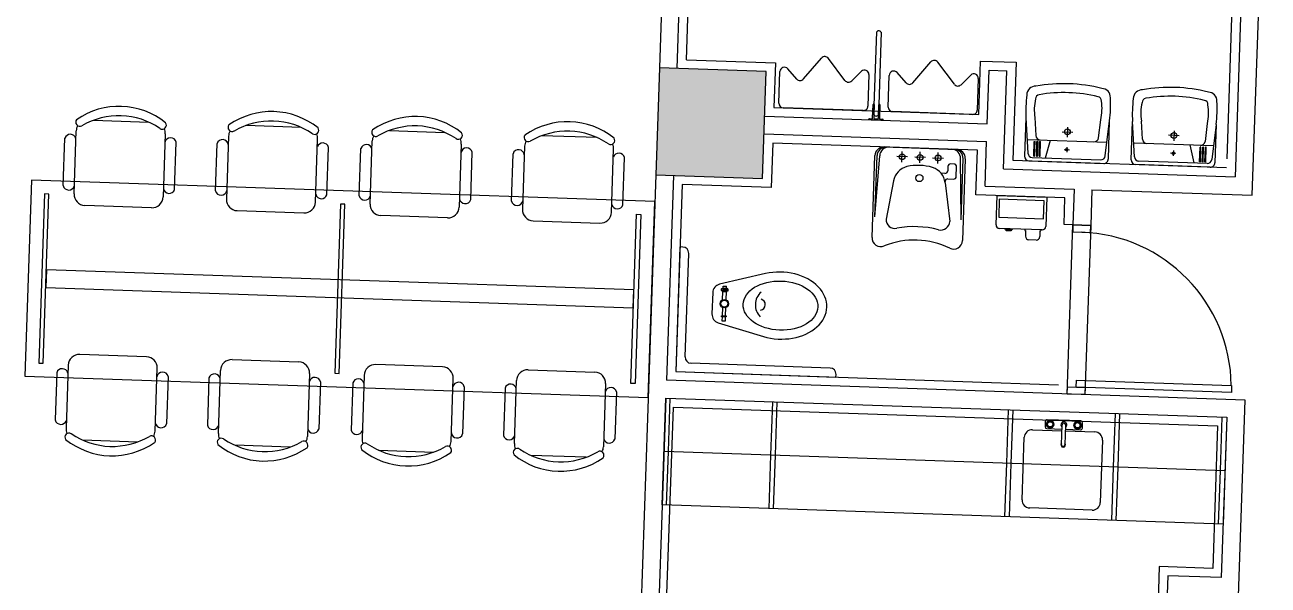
# Model space of a CAD drawing. Extents: x -28 to 149, y -33 to 76.
# Drawn here: x 84.07 to 91.05, y 20.45 to 23.6 of the extents above; entities that cross this region are included whole.
import ezdxf

# ---------------------------------------------------------------- set-up
doc = ezdxf.new("R2010")
doc.units = 0
doc.layers.add('arq-proyección edificios anexos', color=250, linetype='Continuous')

# ---------------------------------------------------------------- blocks, each defined once
blk = doc.blocks.new('Torre Sur')
blk.add_hatch(color=256).paths.add_polyline_path([(13.1508, 24.5631), (12.5512, 24.5837), (12.5306, 23.984), (13.1302, 23.9634)])
for p, q in [((12.7365, 29.9805), (12.5512, 24.5837)), ((12.6511, 24.5803), (12.7421, 27.2287)), ((12.7028, 24.6285), (12.7903, 27.177)), ((15.8786, 23.8691), (15.9679, 26.4675)), ((15.8142, 26.3619), (15.7356, 24.0741)), ((15.8645, 26.371), (15.7821, 23.9724)), ((13.7553, 24.3203), (13.7713, 24.7857)), ((13.7713, 24.7857), (13.7726, 24.7857)), ((13.7726, 24.7857), (13.7726, 24.7859)), ((13.7963, 24.7848), (13.7803, 24.3194)), ((13.795, 24.7849), (13.7963, 24.7848)), ((13.3598, 24.5215), (13.461, 24.6387)), ((13.5929, 24.5135), (13.4999, 24.6374)), ((12.5512, 24.5837), (12.5306, 23.984)), ((13.1508, 24.5631), (12.5512, 24.5837)), ((12.7028, 24.6285), (13.2025, 24.6113)), ((13.1302, 23.9634), (13.1508, 24.5631)), ((13.2025, 24.6113), (13.1939, 24.3615)), ((13.2217, 24.3856), (13.2278, 24.5633)), ((13.322, 24.5213), (13.2715, 24.5789)), ((13.6305, 24.5107), (13.6849, 24.5647)), ((13.9735, 24.5001), (14.0748, 24.6174)), ((14.2067, 24.4921), (14.1137, 24.616)), ((14.3433, 24.322), (14.3536, 24.6218)), ((14.3536, 24.6218), (14.5534, 24.615)), ((14.3915, 24.2703), (14.4018, 24.5702)), ((14.4018, 24.5702), (14.5018, 24.5667)), ((14.4829, 24.017), (14.5018, 24.5667)), ((14.5534, 24.615), (14.5346, 24.0653)), ((13.7275, 24.5461), (13.7214, 24.3684)), ((13.8354, 24.3642), (13.8415, 24.5419)), ((13.9358, 24.5), (13.8853, 24.5575)), ((14.2443, 24.4894), (14.2986, 24.5433)), ((14.3412, 24.5247), (14.3351, 24.3471)), ((13.1939, 24.3615), (14.3433, 24.322)), ((13.6955, 24.3443), (13.2458, 24.3597)), ((13.7481, 24.3028), (13.7507, 24.3782)), ((13.7532, 24.3805), (13.7543, 24.3805)), ((13.7565, 24.3787), (13.7545, 24.3203)), ((13.7805, 24.3017), (13.7831, 24.3771)), ((13.7855, 24.3794), (13.7866, 24.3794)), ((13.7889, 24.3769), (13.7864, 24.3015)), ((9.3751, 24.2899), (9.685, 24.2793)), ((13.1423, 24.3132), (14.3915, 24.2703)), ((13.7257, 24.2932), (13.7258, 24.2946)), ((13.808, 24.2904), (13.7257, 24.2932)), ((13.7304, 24.2989), (13.7435, 24.2985)), ((13.7546, 24.3203), (13.754, 24.3026)), ((13.7545, 24.3203), (13.7546, 24.3203)), ((13.7566, 24.3202), (13.7553, 24.3203)), ((13.7583, 24.298), (13.7759, 24.2974)), ((13.7803, 24.3194), (13.779, 24.3195)), ((13.7907, 24.2969), (13.8038, 24.2964)), ((13.8081, 24.2918), (13.808, 24.2904)), ((14.3093, 24.3229), (13.8595, 24.3384)), ((14.6087, 24.3029), (14.6013, 24.088)), ((14.6087, 24.3029), (14.6013, 24.088)), ((14.6087, 24.3029), (14.6198, 24.1051)), ((14.6087, 24.3029), (14.6198, 24.1051)), ((14.6586, 24.3057), (14.6643, 24.2037)), ((14.6586, 24.3057), (14.6643, 24.2037)), ((15.016, 24.1916), (15.0288, 24.293)), ((15.016, 24.1916), (15.0288, 24.293)), ((15.0537, 24.0902), (15.0784, 24.2868)), ((15.0537, 24.0902), (15.0784, 24.2868)), ((15.071, 24.0719), (15.0784, 24.2868)), ((15.071, 24.0719), (15.0784, 24.2868)), ((15.2622, 24.1831), (15.2565, 24.2852)), ((15.2622, 24.1831), (15.2565, 24.2852)), ((9.2659, 23.8768), (9.2781, 24.2307)), ((10.5402, 24.2499), (10.2303, 24.2606)), ((11.0367, 24.2329), (11.3465, 24.2222)), ((14.8111, 24.2259), (14.8711, 24.2238)), ((14.8111, 24.2259), (14.8711, 24.2238)), ((14.842, 24.2516), (14.8401, 24.1949)), ((14.842, 24.2516), (14.8401, 24.1949)), ((15.1992, 24.0675), (15.2065, 24.2824)), ((15.1992, 24.0675), (15.2065, 24.2824)), ((15.2177, 24.0846), (15.2065, 24.2824)), ((15.2177, 24.0846), (15.2065, 24.2824)), ((15.4399, 24.2311), (15.438, 24.1744)), ((15.4399, 24.2311), (15.438, 24.1744)), ((15.6266, 24.2725), (15.6139, 24.1711)), ((15.6266, 24.2725), (15.6139, 24.1711)), ((15.6763, 24.2662), (15.6516, 24.0697)), ((15.6763, 24.2662), (15.6516, 24.0697)), ((15.6763, 24.2662), (15.6689, 24.0514)), ((15.6763, 24.2662), (15.6689, 24.0514)), ((9.205, 23.9232), (9.2141, 24.1886)), ((9.7778, 24.2136), (9.7656, 23.8596)), ((9.8305, 23.9017), (9.8396, 24.1672)), ((10.0593, 23.8938), (10.0684, 24.1593)), ((10.1332, 24.2014), (10.1211, 23.8474)), ((10.6208, 23.8302), (10.633, 24.1842)), ((10.9274, 23.8197), (10.9396, 24.1737)), ((11.4393, 24.1565), (11.4271, 23.8026)), ((11.7948, 24.1443), (11.7826, 23.7903)), ((12.2017, 24.1929), (11.8919, 24.2035)), ((13.1388, 24.2133), (14.3881, 24.1704)), ((13.1871, 24.1616), (13.1785, 23.9118)), ((14.3364, 24.1221), (13.1871, 24.1616)), ((14.3795, 23.9205), (14.3881, 24.1704)), ((14.6154, 24.1826), (15.0634, 24.1672)), ((14.6154, 24.1826), (15.0634, 24.1672)), ((14.6525, 24.0888), (14.6553, 24.1712)), ((14.6525, 24.0888), (14.6553, 24.1712)), ((14.6553, 24.1712), (14.6603, 24.171)), ((14.6553, 24.1712), (14.6603, 24.171)), ((14.6575, 24.0886), (14.6603, 24.171)), ((14.6575, 24.0886), (14.6603, 24.171)), ((14.6675, 24.0883), (14.6703, 24.1707)), ((14.6675, 24.0883), (14.6703, 24.1707)), ((14.6703, 24.1707), (14.6753, 24.1705)), ((14.6703, 24.1707), (14.6753, 24.1705)), ((14.6725, 24.0881), (14.6753, 24.1705)), ((14.6725, 24.0881), (14.6753, 24.1705)), ((14.6825, 24.0877), (14.6853, 24.1702)), ((14.6825, 24.0877), (14.6853, 24.1702)), ((14.6853, 24.1702), (14.6903, 24.17)), ((14.6853, 24.1702), (14.6903, 24.17)), ((14.6875, 24.0876), (14.6903, 24.17)), ((14.6875, 24.0876), (14.6903, 24.17)), ((14.7178, 24.079), (14.747, 24.1781)), ((14.7178, 24.079), (14.747, 24.1781)), ((15.6612, 24.1467), (15.2133, 24.1621)), ((15.6612, 24.1467), (15.2133, 24.1621)), ((15.469, 24.2033), (15.409, 24.2054)), ((15.469, 24.2033), (15.409, 24.2054)), ((15.5521, 24.0504), (15.5297, 24.1512)), ((15.5521, 24.0504), (15.5297, 24.1512)), ((10.6848, 23.8723), (10.6939, 24.1378)), ((10.8665, 23.8661), (10.8756, 24.1316)), ((11.492, 23.8446), (11.5011, 24.1101)), ((11.7208, 23.8368), (11.7299, 24.1022)), ((12.2823, 23.7732), (12.2945, 24.1271)), ((12.3463, 23.8153), (12.3554, 24.0808)), ((13.7448, 23.6326), (13.7606, 24.0919)), ((13.7612, 23.7488), (13.773, 24.0915)), ((13.7612, 23.7488), (13.7876, 24.091)), ((13.8123, 24.1401), (14.2201, 24.1261)), ((13.944, 24.0841), (13.8833, 24.0862)), ((13.9126, 24.0548), (13.9147, 24.1155)), ((14.0448, 24.0807), (13.9841, 24.0828)), ((14.0134, 24.0514), (14.0155, 24.1121)), ((14.0848, 24.0793), (14.1455, 24.0772)), ((14.1141, 24.0479), (14.1162, 24.1086)), ((14.2442, 23.7322), (14.2413, 24.0754)), ((14.2442, 23.7322), (14.2559, 24.0749)), ((14.3278, 23.8723), (14.3364, 24.1221)), ((14.6439, 24.0816), (15.028, 24.0684)), ((14.6439, 24.0816), (15.028, 24.0684)), ((14.6525, 24.0888), (14.6575, 24.0886)), ((14.6525, 24.0888), (14.6575, 24.0886)), ((14.6675, 24.0883), (14.6725, 24.0881)), ((14.6675, 24.0883), (14.6725, 24.0881)), ((14.6825, 24.0877), (14.6875, 24.0876)), ((14.6825, 24.0877), (14.6875, 24.0876)), ((14.8227, 24.1254), (14.8527, 24.1244)), ((14.8227, 24.1254), (14.8527, 24.1244)), ((14.8382, 24.1399), (14.8372, 24.111)), ((14.8382, 24.1399), (14.8372, 24.111)), ((15.4506, 24.1039), (15.4206, 24.1049)), ((15.4506, 24.1039), (15.4206, 24.1049)), ((15.4361, 24.1194), (15.4351, 24.0905)), ((15.4361, 24.1194), (15.4351, 24.0905)), ((15.5829, 24.0568), (15.5857, 24.1393)), ((15.5829, 24.0568), (15.5857, 24.1393)), ((15.5907, 24.1391), (15.5857, 24.1393)), ((15.5907, 24.1391), (15.5857, 24.1393)), ((15.5879, 24.0566), (15.5907, 24.1391)), ((15.5879, 24.0566), (15.5907, 24.1391)), ((15.5979, 24.0563), (15.6007, 24.1388)), ((15.5979, 24.0563), (15.6007, 24.1388)), ((15.6057, 24.1386), (15.6007, 24.1388)), ((15.6057, 24.1386), (15.6007, 24.1388)), ((15.6029, 24.0561), (15.6057, 24.1386)), ((15.6029, 24.0561), (15.6057, 24.1386)), ((15.6128, 24.0558), (15.6157, 24.1382)), ((15.6128, 24.0558), (15.6157, 24.1382)), ((15.6207, 24.1381), (15.6157, 24.1382)), ((15.6207, 24.1381), (15.6157, 24.1382)), ((15.6178, 24.0556), (15.6207, 24.1381)), ((15.6178, 24.0556), (15.6207, 24.1381)), ((14.1702, 24.0304), (14.1694, 24.0061)), ((14.205, 24.0442), (14.1857, 24.0449)), ((14.2176, 23.9743), (14.2195, 24.0287)), ((14.2683, 24.0744), (14.2525, 23.6152)), ((14.4829, 24.017), (15.7821, 23.9724)), ((14.5346, 24.0653), (15.7339, 24.0241)), ((14.6254, 24.0622), (15.0452, 24.0478)), ((14.6254, 24.0622), (15.0452, 24.0478)), ((15.643, 24.0272), (15.2233, 24.0416)), ((15.643, 24.0272), (15.2233, 24.0416)), ((15.6259, 24.0478), (15.2418, 24.061)), ((15.6259, 24.0478), (15.2418, 24.061)), ((15.5879, 24.0566), (15.5829, 24.0568)), ((15.5879, 24.0566), (15.5829, 24.0568)), ((15.6029, 24.0561), (15.5979, 24.0563)), ((15.6029, 24.0561), (15.5979, 24.0563)), ((15.6178, 24.0556), (15.6128, 24.0558)), ((15.6178, 24.0556), (15.6128, 24.0558)), ((9.0275, 23.9543), (8.9898, 22.8549)), ((12.5255, 23.8341), (9.0275, 23.9543)), ((12.5306, 23.984), (12.3453, 18.5872)), ((12.5306, 23.984), (13.1302, 23.9634)), ((12.6305, 23.9806), (12.5911, 22.8313)), ((13.8649, 23.9497), (13.8238, 23.7344)), ((14.1539, 23.9916), (14.1326, 23.9924)), ((14.1545, 23.9397), (14.1547, 23.9464)), ((14.1545, 23.9397), (14.1808, 23.7221)), ((14.1702, 23.9609), (14.2021, 23.9598)), ((9.0999, 23.8767), (9.0673, 22.9273)), ((9.0923, 22.9264), (9.1249, 23.8759)), ((9.1249, 23.8759), (9.0999, 23.8767)), ((12.6788, 23.9289), (12.6428, 22.8795)), ((13.1785, 23.9118), (12.6788, 23.9289)), ((14.8275, 23.8551), (14.3278, 23.8723)), ((14.3795, 23.9205), (14.8792, 23.9034)), ((14.4405, 23.704), (14.4462, 23.8682)), ((14.4462, 23.8682), (14.726, 23.8586)), ((14.8792, 23.9034), (14.8724, 23.7035)), ((14.9792, 23.8999), (14.9723, 23.7001)), ((14.9792, 23.8999), (15.8786, 23.8691)), ((9.701, 23.7993), (9.3262, 23.8122)), ((10.7614, 23.8197), (10.7288, 22.8702)), ((10.7538, 22.8694), (10.7864, 23.8188)), ((10.7864, 23.8188), (10.7614, 23.8197)), ((12.4877, 22.7348), (12.5255, 23.8341)), ((14.459, 23.8464), (14.4556, 23.7454)), ((14.7101, 23.8377), (14.459, 23.8464)), ((14.7067, 23.7368), (14.7101, 23.8377)), ((14.726, 23.8586), (14.7204, 23.6944)), ((14.8224, 23.7052), (14.8275, 23.8551)), ((10.1814, 23.7828), (10.5562, 23.7699)), ((11.3625, 23.7422), (10.9877, 23.7551)), ((11.8429, 23.7257), (12.2177, 23.7129)), ((12.3903, 22.8132), (12.4229, 23.7626)), ((12.4479, 23.7617), (12.4153, 22.8123)), ((12.4229, 23.7626), (12.4479, 23.7617)), ((14.4556, 23.7454), (14.7067, 23.7368)), ((14.6997, 23.6751), (14.4598, 23.6833)), ((14.4915, 23.6822), (14.4914, 23.679)), ((14.4942, 23.676), (14.4914, 23.679)), ((14.5286, 23.6749), (14.4942, 23.676)), ((14.4973, 23.6698), (14.4975, 23.6759)), ((14.5252, 23.6689), (14.4973, 23.6698)), ((14.5255, 23.675), (14.5252, 23.6689)), ((14.5286, 23.6749), (14.5315, 23.6776)), ((14.5316, 23.6809), (14.5315, 23.6776)), ((14.6017, 23.6785), (14.6014, 23.6723)), ((14.6014, 23.6723), (14.6069, 23.6721)), ((14.6069, 23.6721), (14.6058, 23.6396)), ((14.6869, 23.6694), (14.6858, 23.6369)), ((14.6869, 23.6694), (14.6917, 23.6692)), ((14.6919, 23.6754), (14.6917, 23.6692)), ((14.8724, 23.7035), (14.8224, 23.7052)), ((14.8397, 22.7541), (14.8724, 23.7035)), ((14.8724, 23.7035), (14.871, 23.6635)), ((14.871, 23.6635), (14.9709, 23.6601)), ((14.8724, 23.7035), (14.9723, 23.7001)), ((14.8724, 23.7035), (14.9723, 23.7001)), ((14.9723, 23.7001), (14.8724, 23.7035)), ((14.9723, 23.7001), (14.9397, 22.7506)), ((14.9709, 23.6601), (14.9723, 23.7001)), ((14.6651, 23.6176), (14.6251, 23.619)), ((12.6668, 23.5791), (12.6428, 22.8795)), ((12.6826, 23.5786), (12.6668, 23.5791)), ((12.6956, 22.962), (12.7156, 23.5432)), ((9.1103, 23.4511), (9.1069, 23.3512)), ((12.4083, 23.3379), (9.1103, 23.4511)), ((13.147, 23.4294), (12.8892, 23.3701)), ((9.1069, 23.3512), (12.4049, 23.2379)), ((12.4049, 23.2379), (12.4083, 23.3379)), ((12.8504, 23.3231), (12.8463, 23.2037)), ((12.8985, 23.3433), (12.8982, 23.3351)), ((12.8982, 23.3351), (12.9378, 23.3337)), ((12.938, 23.3419), (12.8985, 23.3433)), ((12.9048, 23.3349), (12.9046, 23.3294)), ((12.9046, 23.3294), (12.931, 23.3285)), ((12.9312, 23.334), (12.9048, 23.3349)), ((12.9051, 23.3431), (12.9053, 23.3485)), ((12.9315, 23.3422), (12.9051, 23.3431)), ((12.9053, 23.3485), (12.9316, 23.3476)), ((12.9062, 23.2831), (12.9078, 23.3293)), ((12.908, 23.3348), (12.9083, 23.343)), ((12.9085, 23.3484), (12.9088, 23.359)), ((12.9088, 23.359), (12.9288, 23.3583)), ((12.9262, 23.2824), (12.9278, 23.3286)), ((12.928, 23.3341), (12.9283, 23.3423)), ((12.9285, 23.3477), (12.9288, 23.3583)), ((12.931, 23.3285), (12.9312, 23.334)), ((12.9316, 23.3476), (12.9315, 23.3422)), ((12.9378, 23.3337), (12.938, 23.3419)), ((12.9047, 23.2394), (12.9031, 23.1928)), ((12.9231, 23.1921), (12.9247, 23.2387)), ((12.8997, 23.1874), (12.8999, 23.1929)), ((12.9261, 23.1865), (12.8997, 23.1874)), ((12.8999, 23.1929), (12.9263, 23.192)), ((12.9029, 23.1873), (12.9022, 23.1646)), ((12.9221, 23.1639), (12.9229, 23.1866)), ((12.9263, 23.192), (12.9261, 23.1865)), ((12.8817, 23.1542), (13.1349, 23.0771)), ((12.9022, 23.1646), (12.9221, 23.1639)), ((9.6723, 22.9633), (9.2975, 22.9762)), ((9.0673, 22.9273), (9.0923, 22.9264)), ((9.2329, 22.9158), (9.2207, 22.5619)), ((9.7204, 22.5447), (9.7326, 22.8987)), ((10.1527, 22.9468), (10.5275, 22.9339)), ((11.3338, 22.9062), (10.959, 22.9191)), ((11.8142, 22.8897), (12.189, 22.8769)), ((13.5098, 22.8998), (12.7286, 22.9266)), ((8.9898, 22.8549), (12.4877, 22.7348)), ((9.1689, 22.8737), (9.1598, 22.6083)), ((9.7944, 22.8523), (9.7853, 22.5868)), ((10.0232, 22.8444), (10.0141, 22.5789)), ((10.0759, 22.5325), (10.0881, 22.8865)), ((10.5878, 22.8693), (10.5756, 22.5154)), ((10.6487, 22.8229), (10.6396, 22.5575)), ((10.7288, 22.8702), (10.7538, 22.8694)), ((10.8944, 22.8588), (10.8823, 22.5048)), ((11.382, 22.4877), (11.3941, 22.8416)), ((11.7375, 22.4755), (11.7496, 22.8294)), ((15.8392, 22.7197), (12.5911, 22.8313)), ((12.6428, 22.8795), (13.5422, 22.8486)), ((12.6428, 22.8795), (14.7915, 22.8057)), ((13.5422, 22.8486), (13.5428, 22.8644)), ((14.8911, 22.7923), (14.8925, 22.8324)), ((14.8925, 22.8324), (15.7628, 22.8025)), ((10.8304, 22.8167), (10.8213, 22.5512)), ((11.4559, 22.7952), (11.4468, 22.5297)), ((11.6848, 22.7873), (11.6756, 22.5219)), ((12.2493, 22.8123), (12.2372, 22.4583)), ((12.3103, 22.7659), (12.3011, 22.5004)), ((12.4153, 22.8123), (12.3903, 22.8132)), ((14.8397, 22.7541), (14.8411, 22.794)), ((14.9397, 22.7506), (14.8397, 22.7541)), ((14.9397, 22.7506), (14.8397, 22.7541)), ((14.8411, 22.794), (14.9411, 22.7906)), ((15.7614, 22.7624), (14.8911, 22.7923)), ((14.9411, 22.7906), (14.9397, 22.7506)), ((15.7628, 22.8025), (15.7614, 22.7624)), ((12.5876, 22.7313), (12.483, 19.6831)), ((12.5283, 19.7316), (12.6296, 22.6799)), ((12.567, 22.1317), (12.5876, 22.7313)), ((12.5876, 22.7313), (15.7358, 22.6232)), ((12.5876, 22.7313), (15.7358, 22.6232)), ((12.6023, 22.4307), (12.6126, 22.7305)), ((12.6296, 22.6799), (15.6841, 22.575)), ((13.177, 22.4109), (13.1873, 22.7107)), ((13.202, 22.4101), (13.2123, 22.7099)), ((15.8014, 21.6204), (15.8392, 22.7197)), ((14.5012, 22.3654), (14.5115, 22.6653)), ((14.5262, 22.3646), (14.5365, 22.6644)), ((14.9172, 22.6027), (14.7271, 22.6092)), ((15.1009, 22.3449), (15.1111, 22.6447)), ((15.1258, 22.344), (15.1361, 22.6438)), ((15.7005, 22.3243), (15.7108, 22.6241)), ((15.7358, 22.6232), (15.7049, 21.7238)), ((15.7358, 22.6232), (15.7152, 22.0236)), ((14.6446, 22.5535), (14.8111, 22.5478)), ((14.717, 22.5998), (14.716, 22.57)), ((14.7254, 22.5598), (14.8114, 22.5569)), ((14.8084, 22.4694), (14.8123, 22.5816)), ((14.8304, 22.581), (14.8265, 22.4687)), ((14.8292, 22.5471), (14.9957, 22.5414)), ((14.8295, 22.5563), (14.9155, 22.5533)), ((14.9256, 22.5628), (14.9266, 22.5926)), ((15.6841, 22.575), (15.6566, 21.7754)), ((9.3135, 22.4962), (9.6234, 22.4855)), ((14.5871, 22.16), (14.5992, 22.5111)), ((15.0381, 22.496), (15.026, 22.1449)), ((10.4786, 22.4562), (10.1687, 22.4668)), ((10.9751, 22.4391), (11.2849, 22.4285)), ((12.1401, 22.3991), (11.8302, 22.4097)), ((15.7255, 22.3234), (12.5773, 22.4315)), ((12.592, 22.1308), (12.6023, 22.4307)), ((13.1667, 22.1111), (13.177, 22.4109)), ((13.1917, 22.1102), (13.202, 22.4101)), ((14.4909, 22.0656), (14.5012, 22.3654)), ((14.5159, 22.0648), (14.5262, 22.3646)), ((15.0906, 22.045), (15.1009, 22.3449)), ((15.1155, 22.0442), (15.1258, 22.344)), ((15.6902, 22.0244), (15.7005, 22.3243)), ((15.7152, 22.0236), (12.567, 22.1317)), ((14.9806, 22.1025), (14.6295, 22.1146)), ((15.3568, 21.7857), (15.3122, 20.4865)), ((15.6566, 21.7754), (15.3568, 21.7857)), ((15.4051, 21.734), (15.3639, 20.5348)), ((15.7049, 21.7238), (15.4051, 21.734))]:
    blk.add_line(p, q)
for centre, radius in [((14.8411, 24.2249), 0.0162), ((14.8411, 24.2249), 0.0162), ((15.439, 24.2043), 0.0162), ((15.439, 24.2043), 0.0162), ((13.9136, 24.0852), 0.0162), ((14.0144, 24.0817), 0.0162), ((14.1152, 24.0783), 0.0162), ((14.8377, 24.1249), 0.00666), ((14.8377, 24.1249), 0.00666), ((15.4356, 24.1044), 0.00666), ((15.4356, 24.1044), 0.00666), ((14.0104, 23.9659), 0.0203), ((12.9155, 23.2609), 0.024), ((12.9155, 23.2609), 0.019), ((14.7443, 22.5839), 0.017), ((14.7443, 22.5839), 0.0148), ((14.8983, 22.5786), 0.017), ((14.8983, 22.5786), 0.0148)]:
    blk.add_circle(centre, radius)
for centre, radius, start, end in [((13.7764, 24.7858), 0.00387, 126.17475, 178.03302), ((13.7834, 24.7738), 0.0177, 55.21948, 121.44222), ((13.7911, 24.7853), 0.00387, 354.26931, 52.37421), ((13.4799, 24.6224), 0.025, 36.88152, 139.18452), ((13.2527, 24.5624), 0.025, 41.26903, 178.03302), ((13.7025, 24.5469), 0.025, 358.03302, 134.79701), ((13.8665, 24.5411), 0.025, 41.26903, 178.03302), ((14.0937, 24.601), 0.025, 36.88152, 139.18452), ((13.3408, 24.5378), 0.025, 221.26903, 319.18452), ((13.6129, 24.5285), 0.025, 216.88152, 314.79701), ((13.9546, 24.5165), 0.025, 221.26903, 319.18452), ((14.3162, 24.5256), 0.025, 358.03302, 134.79701), ((14.8207, 23.6296), 0.8656, 88.03302, 100.37337), ((14.8207, 23.6296), 0.8656, 88.03302, 100.37337), ((14.8207, 23.6296), 0.8656, 75.69267, 88.03302), ((14.8207, 23.6296), 0.8656, 75.69267, 88.03302), ((14.2267, 24.5071), 0.025, 216.88152, 314.79701), ((15.3997, 24.3408), 0.792, 173.32542, 182.74062), ((15.3997, 24.3408), 0.792, 173.32542, 182.74062), ((14.6631, 24.4311), 0.05, 88.03302, 178.03302), ((14.6631, 24.4311), 0.05, 88.03302, 178.03302), ((14.6873, 24.4089), 0.025, 99.70869, 178.03302), ((14.6873, 24.4089), 0.025, 99.70869, 178.03302), ((14.8207, 23.6296), 0.8156, 88.03302, 99.70869), ((14.8207, 23.6296), 0.8156, 88.03302, 99.70869), ((14.8207, 23.6296), 0.8156, 76.35734, 88.03302), ((14.8207, 23.6296), 0.8156, 76.35734, 88.03302), ((15.0329, 24.4184), 0.05, 358.03302, 88.03302), ((15.0329, 24.4184), 0.05, 358.03302, 88.03302), ((15.261, 24.4106), 0.05, 88.03302, 178.03302), ((15.261, 24.4106), 0.05, 88.03302, 178.03302), ((15.4185, 23.6091), 0.8656, 88.03302, 100.37337), ((15.4185, 23.6091), 0.8656, 88.03302, 100.37337), ((15.4185, 23.6091), 0.8156, 88.03302, 99.70869), ((15.4185, 23.6091), 0.8156, 88.03302, 99.70869), ((15.4185, 23.6091), 0.8156, 76.35734, 88.03302), ((15.4185, 23.6091), 0.8156, 76.35734, 88.03302), ((15.4185, 23.6091), 0.8656, 75.69267, 88.03302), ((15.4185, 23.6091), 0.8656, 75.69267, 88.03302), ((15.6307, 24.3979), 0.05, 358.03302, 88.03302), ((15.6307, 24.3979), 0.05, 358.03302, 88.03302), ((9.5186, 23.9515), 0.4167, 51.16312, 124.90292), ((13.2466, 24.3847), 0.025, 178.03302, 268.03302), ((13.6964, 24.3693), 0.025, 268.03302, 358.03302), ((13.7531, 24.3781), 0.00238, 88.03302, 178.03302), ((13.7542, 24.3781), 0.00238, 14.41835, 88.03302), ((13.7854, 24.377), 0.00238, 88.03302, 178.03302), ((13.7866, 24.377), 0.00238, 358.03302, 88.03302), ((13.8604, 24.3634), 0.025, 178.03302, 268.03302), ((14.9348, 24.3478), 0.2794, 167.18188, 188.65816), ((14.9348, 24.3478), 0.2794, 167.18188, 188.65816), ((15.0072, 24.3979), 0.025, 358.03302, 76.35734), ((15.0072, 24.3979), 0.025, 358.03302, 76.35734), ((14.7561, 24.3539), 0.2794, 347.40788, 8.88416), ((14.7561, 24.3539), 0.2794, 347.40788, 8.88416), ((14.2917, 24.3788), 0.792, 353.32542, 2.74062), ((14.2917, 24.3788), 0.792, 353.32542, 2.74062), ((15.9976, 24.3202), 0.792, 173.32542, 182.74062), ((15.9976, 24.3202), 0.792, 173.32542, 182.74062), ((15.5327, 24.3272), 0.2794, 167.18188, 188.65816), ((15.5327, 24.3272), 0.2794, 167.18188, 188.65816), ((15.2852, 24.3884), 0.025, 99.70869, 178.03302), ((15.2852, 24.3884), 0.025, 99.70869, 178.03302), ((15.605, 24.3774), 0.025, 358.03302, 76.35734), ((15.605, 24.3774), 0.025, 358.03302, 76.35734), ((15.354, 24.3334), 0.2794, 347.40788, 8.88416), ((15.354, 24.3334), 0.2794, 347.40788, 8.88416), ((14.8896, 24.3583), 0.792, 353.32542, 2.74062), ((14.8896, 24.3583), 0.792, 353.32542, 2.74062), ((9.298, 24.2789), 0.0229, 141.34295, 300.06043), ((9.5171, 23.9062), 0.4092, 55.60877, 120.45727), ((10.3738, 23.9221), 0.4167, 51.16312, 124.90292), ((10.3722, 23.8768), 0.4092, 55.60877, 120.45727), ((11.1801, 23.8944), 0.4167, 51.16312, 124.90292), ((13.7302, 24.2945), 0.00446, 88.03302, 178.03302), ((13.7437, 24.3029), 0.00446, 268.03302, 358.03302), ((13.7585, 24.3024), 0.00446, 178.03302, 268.03302), ((13.7604, 24.3198), 0.00387, 174.26931, 229.89129), ((13.7682, 24.3313), 0.0177, 234.62382, 300.84656), ((13.776, 24.3018), 0.00446, 268.03302, 358.03302), ((13.7751, 24.3193), 0.00387, 303.69183, 1.79673), ((13.7908, 24.3013), 0.00446, 178.03302, 268.03302), ((13.8036, 24.2919), 0.00446, 358.03302, 88.03302), ((14.3101, 24.3479), 0.025, 268.03302, 358.03302), ((9.3405, 24.2286), 0.0625, 150.44858, 178.03302), ((9.7611, 24.263), 0.0229, 236.00561, 34.72308), ((9.7153, 24.2157), 0.0625, 358.03302, 25.61746), ((10.1532, 24.2496), 0.0229, 141.34295, 300.06043), ((10.1957, 24.1992), 0.0625, 150.44858, 178.03302), ((10.6163, 24.2337), 0.0229, 236.00561, 34.72308), ((10.9596, 24.2219), 0.0229, 141.34295, 300.06043), ((11.1786, 23.8491), 0.4092, 55.60877, 120.45727), ((11.4226, 24.206), 0.0229, 236.00561, 34.72308), ((12.0353, 23.8651), 0.4167, 51.16312, 124.90292), ((12.0338, 23.8197), 0.4092, 55.60877, 120.45727), ((9.245, 24.1785), 0.0326, 14.29322, 161.77281), ((9.808, 24.1591), 0.0326, 14.29322, 168.73839), ((10.0993, 24.1491), 0.0326, 7.32765, 161.77281), ((10.5705, 24.1864), 0.0625, 358.03302, 25.61746), ((10.6624, 24.1298), 0.0326, 14.29322, 161.77281), ((10.9065, 24.1214), 0.0326, 14.29322, 161.77281), ((11.002, 24.1715), 0.0625, 150.44858, 178.03302), ((11.3768, 24.1587), 0.0625, 358.03302, 25.61746), ((11.8148, 24.1925), 0.0229, 141.34295, 300.06043), ((11.8572, 24.1422), 0.0625, 150.44858, 178.03302), ((12.2778, 24.1766), 0.0229, 236.00561, 34.72308), ((12.232, 24.1293), 0.0625, 358.03302, 25.61746), ((14.6893, 24.2051), 0.025, 183.22745, 268.03302), ((14.6893, 24.2051), 0.025, 183.22745, 268.03302), ((14.9912, 24.1947), 0.025, 268.03302, 352.83859), ((14.9912, 24.1947), 0.025, 268.03302, 352.83859), ((15.2872, 24.1845), 0.025, 183.22745, 268.03302), ((15.2872, 24.1845), 0.025, 183.22745, 268.03302), ((15.5891, 24.1742), 0.025, 268.03302, 352.83859), ((15.5891, 24.1742), 0.025, 268.03302, 352.83859), ((11.4696, 24.1021), 0.0326, 14.29322, 168.73839), ((11.7608, 24.0921), 0.0326, 7.32765, 161.77281), ((12.3239, 24.0727), 0.0326, 14.29322, 161.77281), ((13.8106, 24.0902), 0.05, 88.03302, 178.03302), ((13.823, 24.0897), 0.05, 88.03302, 178.03302), ((13.8376, 24.0892), 0.05, 88.03302, 178.03302), ((14.1913, 24.0771), 0.05, 358.03302, 88.03302), ((14.2059, 24.0766), 0.05, 358.03302, 88.03302), ((14.2183, 24.0762), 0.05, 358.03302, 88.03302), ((14.6263, 24.0872), 0.025, 178.03302, 268.03302), ((14.6263, 24.0872), 0.025, 178.03302, 268.03302), ((14.6448, 24.1065), 0.025, 183.22745, 268.03302), ((14.6448, 24.1065), 0.025, 183.22745, 268.03302), ((15.0289, 24.0934), 0.025, 268.03302, 352.83859), ((15.0289, 24.0934), 0.025, 268.03302, 352.83859), ((15.2426, 24.086), 0.025, 183.22745, 268.03302), ((15.2426, 24.086), 0.025, 183.22745, 268.03302), ((13.9634, 23.9324), 0.1, 103.33217, 170.08052), ((14.0035, 23.7634), 0.2737, 72.73387, 103.33217), ((14.0551, 23.9293), 0.1, 5.98552, 72.73387), ((14.1544, 24.0066), 0.015, 268.03302, 358.03302), ((14.1852, 24.0299), 0.015, 88.03302, 178.03302), ((14.2045, 24.0292), 0.015, 358.03302, 88.03302), ((15.046, 24.0728), 0.025, 268.03302, 358.03302), ((15.046, 24.0728), 0.025, 268.03302, 358.03302), ((15.2241, 24.0666), 0.025, 178.03302, 268.03302), ((15.2241, 24.0666), 0.025, 178.03302, 268.03302), ((15.6268, 24.0728), 0.025, 268.03302, 352.83859), ((15.6268, 24.0728), 0.025, 268.03302, 352.83859), ((15.6439, 24.0522), 0.025, 268.03302, 358.03302), ((15.6439, 24.0522), 0.025, 268.03302, 358.03302), ((14.1697, 23.9459), 0.015, 88.03302, 178.03302), ((14.2026, 23.9748), 0.015, 268.03302, 358.03302), ((9.2365, 23.9312), 0.0326, 194.29322, 341.77281), ((9.3284, 23.8746), 0.0625, 178.03302, 268.03302), ((9.7995, 23.9119), 0.0326, 187.32765, 341.77281), ((10.0908, 23.9019), 0.0326, 194.29322, 348.73839), ((10.6539, 23.8825), 0.0326, 194.29322, 341.77281), ((10.898, 23.8741), 0.0326, 194.29322, 341.77281), ((9.7031, 23.8618), 0.0625, 268.03302, 358.03302), ((10.1836, 23.8453), 0.0625, 178.03302, 268.03302), ((10.5583, 23.8324), 0.0625, 268.03302, 358.03302), ((10.9899, 23.8176), 0.0625, 178.03302, 268.03302), ((11.3647, 23.8047), 0.0625, 268.03302, 358.03302), ((11.4611, 23.8548), 0.0326, 187.32765, 341.77281), ((11.7523, 23.8448), 0.0326, 194.29322, 348.73839), ((12.3154, 23.8255), 0.0326, 194.29322, 341.77281), ((11.8451, 23.7882), 0.0625, 178.03302, 268.03302), ((12.2199, 23.7753), 0.0625, 268.03302, 358.03302), ((13.8737, 23.7327), 0.05, 178.03302, 280.97675), ((13.9831, 23.1691), 0.5241, 75.08929, 100.97675), ((14.1308, 23.7239), 0.05, 255.08929, 358.03302), ((14.4605, 23.7033), 0.02, 178.03302, 268.03302), ((14.7004, 23.6951), 0.02, 268.03302, 358.03302), ((14.8911, 22.7923), 0.87, 0.67722, 88.03302), ((13.7948, 23.6309), 0.05, 178.03302, 292.17701), ((13.9831, 23.1691), 0.4487, 63.88903, 112.17701), ((14.2026, 23.6169), 0.05, 243.88903, 358.03302), ((14.6258, 23.6389), 0.02, 178.03302, 268.03302), ((14.6658, 23.6376), 0.02, 268.03302, 358.03302), ((12.6814, 23.5444), 0.0342, 358.03302, 88.03302), ((12.9004, 23.3213), 0.05, 102.95239, 178.03302), ((13.1871, 23.2542), 0.0974, 132.26942, 223.79661), ((13.1146, 23.2553), 0.0312, 279.14907, 76.92901), ((12.8963, 23.202), 0.05, 178.03302, 253.07342), ((9.2954, 22.9137), 0.0625, 88.03302, 178.03302), ((9.6701, 22.9008), 0.0625, 358.03302, 88.03302), ((12.7298, 22.9608), 0.0342, 178.03302, 268.03302), ((9.1998, 22.8636), 0.0326, 14.29322, 161.77281), ((10.1506, 22.8843), 0.0625, 88.03302, 178.03302), ((10.5253, 22.8715), 0.0625, 358.03302, 88.03302), ((10.9569, 22.8566), 0.0625, 88.03302, 178.03302), ((11.3317, 22.8438), 0.0625, 358.03302, 88.03302), ((11.8121, 22.8273), 0.0625, 88.03302, 178.03302), ((13.5086, 22.8656), 0.0342, 358.03302, 88.03302), ((9.7629, 22.8442), 0.0326, 14.29322, 168.73839), ((10.0542, 22.8342), 0.0326, 7.32765, 161.77281), ((10.6172, 22.8149), 0.0326, 14.29322, 161.77281), ((10.8614, 22.8065), 0.0326, 14.29322, 161.77281), ((11.4244, 22.7872), 0.0326, 14.29322, 168.73839), ((12.1869, 22.8144), 0.0625, 358.03302, 88.03302), ((11.7157, 22.7772), 0.0326, 7.32765, 161.77281), ((12.2787, 22.7578), 0.0326, 14.29322, 161.77281), ((14.7268, 22.5994), 0.00981, 88.03302, 178.03302), ((9.1913, 22.6163), 0.0326, 194.29322, 341.77281), ((9.2832, 22.5597), 0.0625, 178.03302, 205.61746), ((9.658, 22.5469), 0.0625, 330.44858, 358.03302), ((9.7544, 22.597), 0.0326, 187.32765, 341.77281), ((10.0457, 22.587), 0.0326, 194.29322, 348.73839), ((10.6087, 22.5676), 0.0326, 194.29322, 341.77281), ((10.8529, 22.5593), 0.0326, 194.29322, 341.77281), ((14.6431, 22.5096), 0.0439, 88.03302, 178.03302), ((14.7258, 22.5696), 0.00981, 178.03302, 268.03302), ((14.7237, 22.5802), 0.000981, 131.74581, 190.19635), ((14.7443, 22.5839), 0.0219, 190.19635, 195.86969), ((14.7443, 22.5839), 0.0219, 160.19635, 165.86969), ((14.724, 22.589), 0.000981, 165.86969, 224.32023), ((14.7196, 22.5848), 0.00512, 311.74581, 44.32023), ((14.7241, 22.5782), 0.000981, 195.86969, 254.32023), ((14.7246, 22.591), 0.000981, 101.74581, 160.19635), ((14.7225, 22.5723), 0.00512, 341.74581, 74.32023), ((14.7233, 22.597), 0.00512, 281.74581, 14.32023), ((14.7283, 22.5704), 0.000981, 161.74581, 220.19635), ((14.7443, 22.5839), 0.0219, 220.19635, 225.86969), ((14.7293, 22.5985), 0.000981, 135.86969, 194.32023), ((14.7443, 22.5839), 0.0219, 130.19635, 135.86969), ((14.7297, 22.5689), 0.000981, 225.86969, 284.32023), ((14.7312, 22.563), 0.00512, 11.74581, 104.32023), ((14.7308, 22.5999), 0.000981, 71.74581, 130.19635), ((14.7327, 22.6057), 0.00512, 251.74581, 344.32023), ((14.7372, 22.5642), 0.000981, 191.74581, 250.19635), ((14.7443, 22.5839), 0.0219, 250.19635, 255.86969), ((14.7386, 22.6041), 0.000981, 105.86969, 164.32023), ((14.7443, 22.5839), 0.0219, 100.19635, 105.86969), ((14.7392, 22.5636), 0.000981, 255.86969, 314.32023), ((14.7434, 22.5592), 0.00512, 41.74581, 134.32023), ((14.7406, 22.6045), 0.000981, 41.74581, 100.19635), ((14.7451, 22.6086), 0.00512, 221.74581, 314.32023), ((14.748, 22.5633), 0.000981, 221.74581, 280.19635), ((14.7443, 22.5839), 0.0219, 280.19635, 285.86969), ((14.7494, 22.6042), 0.000981, 75.86969, 134.32023), ((14.7443, 22.5839), 0.0219, 70.19635, 75.86969), ((14.75, 22.5638), 0.000981, 285.86969, 344.32023), ((14.7559, 22.5621), 0.00512, 71.74581, 164.32023), ((14.7514, 22.6036), 0.000981, 11.74581, 70.19635), ((14.7574, 22.6049), 0.00512, 191.74581, 284.32023), ((14.7578, 22.5679), 0.000981, 251.74581, 310.19635), ((14.7443, 22.5839), 0.0219, 310.19635, 315.86969), ((14.7589, 22.5989), 0.000981, 45.86969, 104.32023), ((14.7443, 22.5839), 0.0219, 40.19635, 45.86969), ((14.7593, 22.5693), 0.000981, 315.86969, 14.32023), ((14.7652, 22.5708), 0.00512, 101.74581, 194.32023), ((14.7603, 22.5974), 0.000981, 341.74581, 40.19635), ((14.7661, 22.5955), 0.00512, 161.74581, 254.32023), ((14.769, 22.5831), 0.00512, 131.74581, 224.32023), ((14.764, 22.5768), 0.000981, 281.74581, 340.19635), ((14.7644, 22.5896), 0.000981, 15.86969, 74.32023), ((14.7443, 22.5839), 0.0219, 340.19635, 345.86969), ((14.7646, 22.5788), 0.000981, 345.86969, 44.32023), ((14.7443, 22.5839), 0.0219, 10.19635, 15.86969), ((14.7649, 22.5876), 0.000981, 311.74581, 10.19635), ((14.8213, 22.5813), 0.0166, 301.13802, 234.92802), ((14.8213, 22.5813), 0.00906, 358.03302, 178.03302), ((14.8777, 22.5749), 0.000981, 131.74581, 190.19635), ((14.8983, 22.5786), 0.0219, 190.19635, 195.86969), ((14.878, 22.5837), 0.000981, 165.86969, 224.32023), ((14.8983, 22.5786), 0.0219, 160.19635, 165.86969), ((14.8736, 22.5795), 0.00512, 311.74581, 44.32023), ((14.8782, 22.5729), 0.000981, 195.86969, 254.32023), ((14.8786, 22.5857), 0.000981, 101.74581, 160.19635), ((14.8765, 22.567), 0.00512, 341.74581, 74.32023), ((14.8774, 22.5917), 0.00512, 281.74581, 14.32023), ((14.8823, 22.5651), 0.000981, 161.74581, 220.19635), ((14.8983, 22.5786), 0.0219, 220.19635, 225.86969), ((14.8833, 22.5932), 0.000981, 135.86969, 194.32023), ((14.8983, 22.5786), 0.0219, 130.19635, 135.86969), ((14.8837, 22.5636), 0.000981, 225.86969, 284.32023), ((14.8852, 22.5577), 0.00512, 11.74581, 104.32023), ((14.8848, 22.5946), 0.000981, 71.74581, 130.19635), ((14.8867, 22.6004), 0.00512, 251.74581, 344.32023), ((14.8912, 22.5589), 0.000981, 191.74581, 250.19635), ((14.8983, 22.5786), 0.0219, 250.19635, 255.86969), ((14.8926, 22.5988), 0.000981, 105.86969, 164.32023), ((14.8983, 22.5786), 0.0219, 100.19635, 105.86969), ((14.8932, 22.5583), 0.000981, 255.86969, 314.32023), ((14.8975, 22.554), 0.00512, 41.74581, 134.32023), ((14.8946, 22.5992), 0.000981, 41.74581, 100.19635), ((14.8992, 22.6033), 0.00512, 221.74581, 314.32023), ((14.902, 22.558), 0.000981, 221.74581, 280.19635), ((14.8983, 22.5786), 0.0219, 280.19635, 285.86969), ((14.9034, 22.5989), 0.000981, 75.86969, 134.32023), ((14.8983, 22.5786), 0.0219, 70.19635, 75.86969), ((14.904, 22.5585), 0.000981, 285.86969, 344.32023), ((14.9099, 22.5568), 0.00512, 71.74581, 164.32023), ((14.9054, 22.5983), 0.000981, 11.74581, 70.19635), ((14.9114, 22.5996), 0.00512, 191.74581, 284.32023), ((14.9118, 22.5626), 0.000981, 251.74581, 310.19635), ((14.8983, 22.5786), 0.0219, 310.19635, 315.86969), ((14.9129, 22.5937), 0.000981, 45.86969, 104.32023), ((14.8983, 22.5786), 0.0219, 40.19635, 45.86969), ((14.9193, 22.5656), 0.00512, 101.74581, 194.32023), ((14.9134, 22.564), 0.000981, 315.86969, 14.32023), ((14.9201, 22.5902), 0.00512, 161.74581, 254.32023), ((14.9143, 22.5921), 0.000981, 341.74581, 40.19635), ((14.9158, 22.5631), 0.00981, 268.03302, 358.03302), ((14.9168, 22.5929), 0.00981, 358.03302, 88.03302), ((14.923, 22.5778), 0.00512, 131.74581, 224.32023), ((14.918, 22.5715), 0.000981, 281.74581, 340.19635), ((14.9185, 22.5844), 0.000981, 15.86969, 74.32023), ((14.8983, 22.5786), 0.0219, 340.19635, 345.86969), ((14.9186, 22.5735), 0.000981, 345.86969, 44.32023), ((14.8983, 22.5786), 0.0219, 10.19635, 15.86969), ((14.9189, 22.5823), 0.000981, 311.74581, 10.19635), ((14.9942, 22.4975), 0.0439, 358.03302, 88.03302), ((9.2374, 22.5124), 0.0229, 56.00561, 214.72308), ((9.4799, 22.824), 0.4167, 231.16312, 304.90292), ((9.4814, 22.8693), 0.4092, 235.60877, 300.45727), ((9.7005, 22.4965), 0.0229, 321.34295, 120.06043), ((10.0926, 22.4831), 0.0229, 56.00561, 214.72308), ((10.3351, 22.7946), 0.4167, 231.16312, 304.90292), ((10.1384, 22.5304), 0.0625, 178.03302, 205.61746), ((10.3366, 22.8399), 0.4092, 235.60877, 300.45727), ((10.5556, 22.4672), 0.0229, 321.34295, 120.06043), ((10.5132, 22.5175), 0.0625, 330.44858, 358.03302), ((10.8989, 22.4554), 0.0229, 56.00561, 214.72308), ((10.9447, 22.5027), 0.0625, 178.03302, 205.61746), ((11.143, 22.8122), 0.4092, 235.60877, 300.45727), ((11.3195, 22.4898), 0.0625, 330.44858, 358.03302), ((11.4159, 22.5399), 0.0326, 187.32765, 341.77281), ((11.7072, 22.5299), 0.0326, 194.29322, 348.73839), ((11.7999, 22.4733), 0.0625, 178.03302, 205.61746), ((12.2702, 22.5106), 0.0326, 194.29322, 341.77281), ((14.8174, 22.469), 0.0128, 132.95437, 43.11167), ((11.1414, 22.7669), 0.4167, 231.16312, 304.90292), ((11.362, 22.4395), 0.0229, 321.34295, 120.06043), ((11.7541, 22.426), 0.0229, 56.00561, 214.72308), ((11.9966, 22.7375), 0.4167, 231.16312, 304.90292), ((11.9982, 22.7829), 0.4092, 235.60877, 300.45727), ((12.2172, 22.4101), 0.0229, 321.34295, 120.06043), ((12.1747, 22.4604), 0.0625, 330.44858, 358.03302), ((14.8174, 22.469), 0.00906, 178.03302, 358.03302), ((14.631, 22.1585), 0.0439, 178.03302, 268.03302), ((14.9821, 22.1464), 0.0439, 268.03302, 358.03302)]:
    blk.add_arc(centre, radius, start, end)
blk.add_ellipse((13.231, 23.2501), major_axis=(0.2599, -0.009), ratio=0.722501, start_param=-1.924438, end_param=1.925078)
blk.add_ellipse((13.231, 23.2501), major_axis=(0.2099, -0.0072), ratio=0.65625)

msp = doc.modelspace()

# ---------------------------------------------------------------- block references
at = {"layer": 'arq-proyección edificios anexos', "lineweight": 0}
msp.add_blockref('Torre Sur', (75.0825, -1.2279), dxfattribs=at)

doc.saveas('drawing.dxf')
